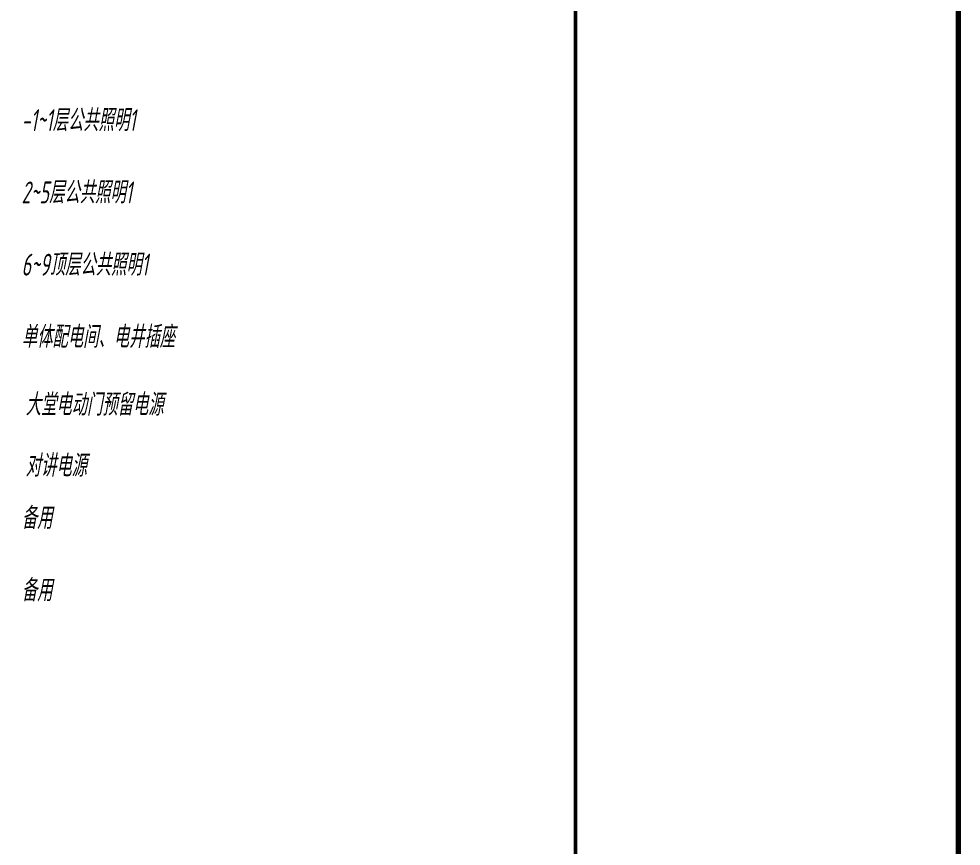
# Model space of a CAD drawing. Extents: x 3002737 to 4077523, y -995787 to -7267.
# Drawn here: x 3567378 to 3584602, y -684145 to -669029 of the extents above; entities that cross this region are included whole.
import ezdxf

# ---------------------------------------------------------------- set-up
doc = ezdxf.new("R2010")
doc.units = 0
doc.header["$LTSCALE"] = 1000
doc.header["$MEASUREMENT"] = 0
doc.linetypes.add('CONTINOUS', pattern=[0])
doc.layers.add('!!电气', color=1, linetype='CONTINUOUS')
doc.layers.add('DIM-照明', color=7, linetype='CONTINUOUS')
doc.layers.add('图框', color=147, linetype='CONTINUOUS', lineweight=20)
doc.styles.add('HZTXT', font='gbeitc.shx', dxfattribs={"width": 0.8, "height": 400, "bigfont": 'hztxt.shx'})

# ---------------------------------------------------------------- blocks, each defined once
blk = doc.blocks.new('A$C5FAA2C27')
at = {"layer": '图框', "const_width": 70}
blk.add_lwpolyline([(0, 0), (0, 57400)], dxfattribs=at)

msp = doc.modelspace()

# ---------------------------------------------------------------- linework, layer by layer
at = {"layer": '图框', "const_width": 100}
msp.add_lwpolyline([(3584551.8, -697786.6), (3584551.8, -640386.6), (3503951.8, -640386.6), (3503951.8, -697786.6)], close=True, dxfattribs=at)

# ---------------------------------------------------------------- block references
at = {"layer": '!!电气'}
msp.add_blockref('A$C5FAA2C27', (3577551.8, -697786.6), dxfattribs=at)

# ---------------------------------------------------------------- texts
at = {"layer": 'DIM-照明', "color": 7, "style": 'HZTXT', "width": 0.7}
for s, p in [('-1~1层公共照明1', (3567427.1, -671080.3)), ('2~5层公共照明1', (3567427.1, -672400.2)), ('6~9顶层公共照明1', (3567427.1, -673720.1)), ('单体配电间、电井插座', (3567427.1, -675040.1)), ('备用', (3567427.1, -678350.4)), ('备用', (3567427.1, -679670.3))]:
    msp.add_text(s, height=400, dxfattribs=at).set_placement(p)
at = {"layer": 'DIM-照明', "linetype": 'CONTINOUS', "style": 'HZTXT', "width": 0.7}
for s, p in [('大堂电动门预留电源', (3567497.9, -676278.4)), ('对讲电源', (3567497.9, -677393.4))]:
    msp.add_text(s, height=400, dxfattribs=at).set_placement(p)

doc.saveas('drawing.dxf')
